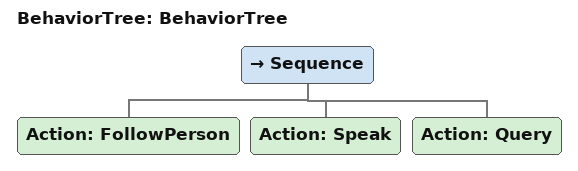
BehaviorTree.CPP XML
<?xml version="1.0"?>
<root main_tree_to_execute="BehaviorTree">
    <BehaviorTree ID="BehaviorTree">
            <Sequence>
                <Action ID="FollowPerson"/>
                <Action ID="Speak"/>
                <Action ID="Query"/>
            </Sequence>
    </BehaviorTree>
</root>
